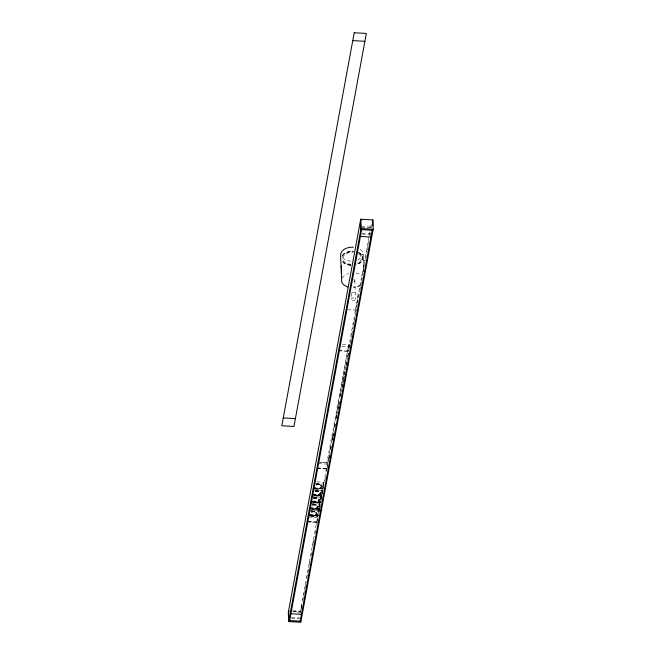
<?xml version="1.0" encoding="UTF-8"?>
<svg xmlns="http://www.w3.org/2000/svg" width="655" height="655" viewBox="0 0 655 655"><rect width="100%" height="100%" fill="white"/><g stroke="black" fill="none" stroke-linecap="round" stroke-linejoin="round"><path stroke-width="0.49" stroke-dasharray="3.27 2.46" d="M317.528 507.199L317.536 506.921M320.041 493.575L320.041 493.051L319.484 494.328L317.814 495.213L314.523 494.959M320.066 507.363L319.501 502.901L318.346 509.189L318.469 515.927M321.253 498.774L320.762 496.089L319.599 502.377L319.787 507.699M322.571 493.739L322.014 489.269L320.95 498.226M323.767 485.15L323.267 482.457L322.113 488.745L322.293 494.075M349.049 347.846L348.55 345.16L326.935 462.545L327.123 467.875M369.846 231.747L299.916 613.694M370.591 227.719L371.303 223.83M355.542 310.044L357.524 299.319L357.335 294.226M301.022 609.936L301.914 605.064L301.103 605.024L301.267 609.682M302.839 600.037L304.878 588.968M305.066 587.961L306.172 581.927M306.917 577.898L308.587 568.843M309.324 564.823L310.249 559.788M310.994 555.767L311.551 552.746M312.664 546.712L313.213 543.691M313.401 542.684L314.326 537.657M315.071 533.629L315.628 530.615M316.733 524.573L317.29 521.56M319.149 511.498L319.697 508.476M320.811 502.442L321.368 499.421M322.481 493.387L323.038 490.366M323.218 489.359L323.775 486.346M324.888 480.303L325.445 477.29M326.558 471.248L327.115 468.235M328.221 462.193L328.777 459.18M328.966 458.173L329.522 455.151M330.636 449.117L331.193 446.096M332.298 440.062L332.855 437.041M333.043 436.033L333.6 433.02M334.713 426.978L335.262 423.965M336.375 417.923L336.932 414.91M337.12 413.903L337.677 410.881M337.857 409.874L338.602 405.854M338.782 404.847L339.339 401.826M340.453 395.792L341.009 392.771M341.198 391.764L341.746 388.751M341.935 387.744L342.68 383.715M342.86 382.708L343.416 379.695M343.605 378.688L344.162 375.667M344.342 374.66L345.087 370.64M345.267 369.633L345.824 366.612M346.012 365.605L346.757 361.585M346.937 360.577L347.494 357.556M347.682 356.549L349.164 348.501M349.344 347.494L349.901 344.481M350.089 343.474L351.571 335.425M351.76 334.418L353.241 326.37M353.422 325.363L353.978 322.342M354.167 321.335L355.649 313.286M355.829 312.279L357.311 304.231M357.499 303.224L359.726 291.156M359.906 290.149L361.388 282.1M361.576 281.093L363.058 273.045M363.247 272.038L365.465 259.961M365.654 258.954L367.136 250.906M367.316 249.899L369.174 239.845M369.911 235.816L370.656 231.788M371.393 227.768L371.753 225.819M319.214 511.498L319.714 508.804L311.575 508.386M321.556 498.774L322.055 496.072M328.998 458.729L329.547 455.405M330.66 449.698L331.209 446.374M332.314 440.357L332.871 437.352M333.067 436.656L333.608 433.332M334.73 427.625L335.27 424.309M336.392 418.594L336.932 415.278M338.046 409.26L338.594 406.247M338.791 405.551L339.339 402.235M340.453 396.529L341.001 393.205M342.115 387.498L342.663 384.174M342.86 383.486L343.4 380.162M343.597 379.466L344.325 375.143M344.522 374.455L345.062 371.131M346.184 365.424L346.724 362.1M347.846 356.394L348.386 353.078M321.286 486.518C320.663 488.72 316.963 489.17 315.161 487.762M317.519 506.954C317.118 509.565 313.237 509.868 311.436 508.501M319.967 493.6C319.411 495.786 316.324 496.048 314.556 495.254M317.454 507.224L314.883 508.927L311.682 508.403M357.671 260.06L361.257 257.399L362.33 254.066L362.461 257.685M360.569 285.629L357.286 287.087L353.463 287.75M311.952 505.554L315.391 505.111L316.914 505.938L317.38 506.929L316.07 505.07L312.623 504.948M316.046 484.651L317.552 484.266M316.037 484.946L319.157 484.675L321.007 485.977M313.532 498.275C315.391 496.924 319.1 498.963 318.584 499.609M313.524 498.57L316.267 498.226L318.494 499.601M311.027 511.899L314.392 511.539L316.725 513.397M311.019 512.194L314.138 511.923L316.111 513.495M316.087 484.143C318.011 483.464 321.253 483.767 321.744 486.149M315.137 491.324L318.24 491.307L319.877 493.059M315.129 491.618L318.273 491.602L319.845 493.043M313.581 497.767C315.522 497.088 318.707 497.382 319.231 499.773M313.581 498.062L316.905 497.906L318.952 499.175M311.076 511.391C313.115 510.253 316.856 511.866 316.766 513.463M311.068 511.686L312.959 511.367M315.284 490.816L318.977 491.103L320.164 492.061L320.532 493.281L320.369 492.404M315.284 491.111L318.158 491.094L320.205 492.363M312.771 504.44C314.834 503.367 318.559 505.799 317.97 506.34M312.771 504.735L316.087 504.858L317.863 506.282M351.686 292.441L354.764 292.384L357.016 293.604M317.953 484.242L320.139 484.798L321.097 486.231M361.552 226.532L372.056 227.121M361.576 227.154L370.173 227.637M362.207 233.45L369.846 233.884M362.231 234.072L369.87 234.506M347.502 309.684L355.493 310.142M342.319 344.546L349 344.923L349.099 347.584M341.82 346.331L348.607 346.716M338.717 350.54L349.221 351.137M338.668 350.802L349.172 351.399M317.79 462.029L327.336 462.569L327.443 467.269M320.606 462.446L327.287 462.831M318.256 463.601L326.992 464.1M317.446 467.899L327.14 468.448M317.454 468.21L327.156 468.759M317.004 468.448L326.55 468.988M317.036 481.843L323.717 482.219L323.84 485.773M315.563 483.57L323.324 484.012M313.426 487.844L323.472 488.368M313.385 488.106L323.488 488.679M312.959 488.229L322.514 488.769L322.653 494.361M314.826 488.597L322.465 489.031M313.434 489.809L322.162 490.3M315.276 490.439L322.063 490.824M312.615 494.099L321.343 494.599M312.631 494.41L321.777 494.934M314.089 494.762L322.219 495.18M312.124 494.918L322.227 495.491M314.572 495.205L321.261 495.581L321.302 498.512M313.573 495.409L321.212 495.843M311.207 496.564L320.909 497.112M314.023 497.251L320.811 497.636M313.303 501.026L321.065 501.468M312.345 501.28L321.073 501.779M312.828 501.574L320.966 501.992M310.871 501.73L321.376 502.328M310.454 501.853L320.008 502.393L320.172 508.878M312.312 502.221L319.959 502.655M310.928 503.433L319.656 503.924M312.771 504.063L319.558 504.448M310.11 507.731L318.838 508.223M310.118 508.043L319.263 508.558M309.619 508.542L319.722 509.115M309.201 508.665L318.748 509.205L318.797 512.136M311.06 509.033L318.698 509.467M308.702 510.188L318.404 510.736M311.518 510.875L318.305 511.26M309.823 514.593L318.551 515.092M309.831 514.904L318.969 515.428M308.759 515.067L318.453 515.616M310.323 515.198L318.919 515.69M308.366 515.354L317.912 515.894M307.94 515.477L317.495 516.017L317.601 520.725M310.765 515.903L317.446 516.279M308.415 517.057L317.143 517.548M307.596 521.355L317.298 521.904M309.119 521.748L317.307 522.215M307.154 521.904L316.709 522.444M292.728 610.747L300.367 611.181M292.744 611.369L300.391 611.803M293.587 611.475L300.661 611.876M297.435 612.752L300.465 612.924M291.475 617.559L300.072 618.05M291.491 618.181L299.139 618.615M350.679 261.263L345.627 260.06L342.336 257.448M313.336 511.506L315.391 512.243L316.078 513.479M310.429 515.215C312.288 516.386 316.054 515.862 316.275 513.487C316.218 516.312 312.017 516.746 310.175 515.313M360.168 249.334L362.362 251.446L363.304 254.009L363.787 267.829M315.194 488.065C317.094 489.907 321.507 488.319 321.302 486.485M312.648 501.386C314.457 502.762 318.363 502.475 318.788 499.863C318.731 502.688 314.531 503.122 312.689 501.689M321.63 485.846L319.411 484.282L316.087 484.438A4.077 2.628 -2 0 1 321.187 485.036A4.077 2.628 -2 0 1 320.721 488.466A4.077 2.628 -2 0 1 315.407 488.777M357.024 293.62L357.327 294.201M319.116 499.216L319.272 499.839M321.736 485.904L321.785 486.215M321.089 485.985L321.13 486.247M363.026 257.652L363.509 271.44M354.863 280.414L355.518 299.057M351.244 293.399L351.448 299.286M348.55 345.16L348.771 351.375M323.267 482.457L323.39 486.01M322.014 489.269L322.17 493.714M320.762 496.089L320.942 501.411M319.501 502.901L319.656 507.338M318.715 511.506L318.248 509.713L317.094 516.001L317.249 520.438M353.749 279.333A2.039 1.31 -2 0 1 354.863 280.528A2.039 1.31 -2 0 1 353.635 281.715M358.842 254.034A9.317 6.018 -2 0 1 357.155 263.22M350.949 264.284A9.317 6.018 -2 0 1 342.802 257.767A9.317 6.018 -2 0 1 353.16 252.298M358.383 252.699A10.57 6.82 -2 0 1 356.214 264.481M350.802 265.095A10.57 6.82 -2 0 1 342.344 261.173M342.622 255.409A10.57 6.82 -2 0 1 353.307 251.487M358.293 252.756A10.423 6.73 -2 0 1 357.761 263.785M350.818 264.98A10.423 6.73 -2 0 1 342.475 261.116M342.082 256.523A10.423 6.73 -2 0 1 353.291 251.561M358.637 252.453A10.988 7.09 -2 0 1 356.377 264.702M350.752 265.34A10.988 7.09 -2 0 1 342.86 262.344M342.246 255.27A10.988 7.09 -2 0 1 353.356 251.192M360.332 284.958A10.988 7.09 -2 0 1 353.422 287.013M342.295 278.097A10.988 7.09 -2 0 1 348.485 273.503M355.984 273.078A10.988 7.09 -2 0 1 362.002 275.861M310.994 511.596A4.077 2.628 -2 0 1 316.168 512.284A4.077 2.628 -2 0 1 315.702 515.714A4.077 2.628 -2 0 1 310.396 516.025M312.713 504.637A4.077 2.628 -2 0 1 317.7 505.742A4.077 2.628 -2 0 1 316.57 509.132A4.077 2.628 -2 0 1 311.264 509.009M313.499 497.972A4.077 2.628 -2 0 1 318.682 498.66A4.077 2.628 -2 0 1 318.215 502.09A4.077 2.628 -2 0 1 312.902 502.401M315.227 491.013A4.077 2.628 -2 0 1 320.205 492.118A4.077 2.628 -2 0 1 319.083 495.508A4.077 2.628 -2 0 1 313.77 495.385M352.267 300.252A2.039 1.31 -2 0 0 355.501 299.286A2.039 1.31 -2 0 0 352.685 297.984A2.039 1.31 -2 0 0 352.267 300.252"/><path stroke-width="0.98" d="M360.717 219.22L288.339 612.237L288.667 621.562L300.792 622.25L373.17 229.234L372.842 219.908L360.717 219.22L361.044 228.546L288.667 621.562M361.658 229.635L289.666 620.563L289.649 619.941M372.294 222.905L372.842 219.908M300.178 621.153L372.171 230.232M353.266 247.213C348.173 246.869 340.657 249.203 340.551 255.294L341.738 282.272L343.326 284.63L347.723 287.087M352.758 40.61L364.884 41.298M361.339 220.309L360.528 220.268L360.856 229.594L372.973 230.282M361.044 228.546L373.17 229.234M370.91 237.044L360.406 236.447L360.381 235.825M283.279 417.906L295.405 418.594M289.346 611.238L288.536 611.189L288.863 620.514L300.981 621.202M301.431 614.341L290.926 613.751L290.902 613.129M372.654 220.956L372.81 225.615M341.32 265.783L341.599 273.659M354.208 32.75L281.83 425.766L293.956 426.454L366.333 33.438L354.208 32.75"/></g></svg>
